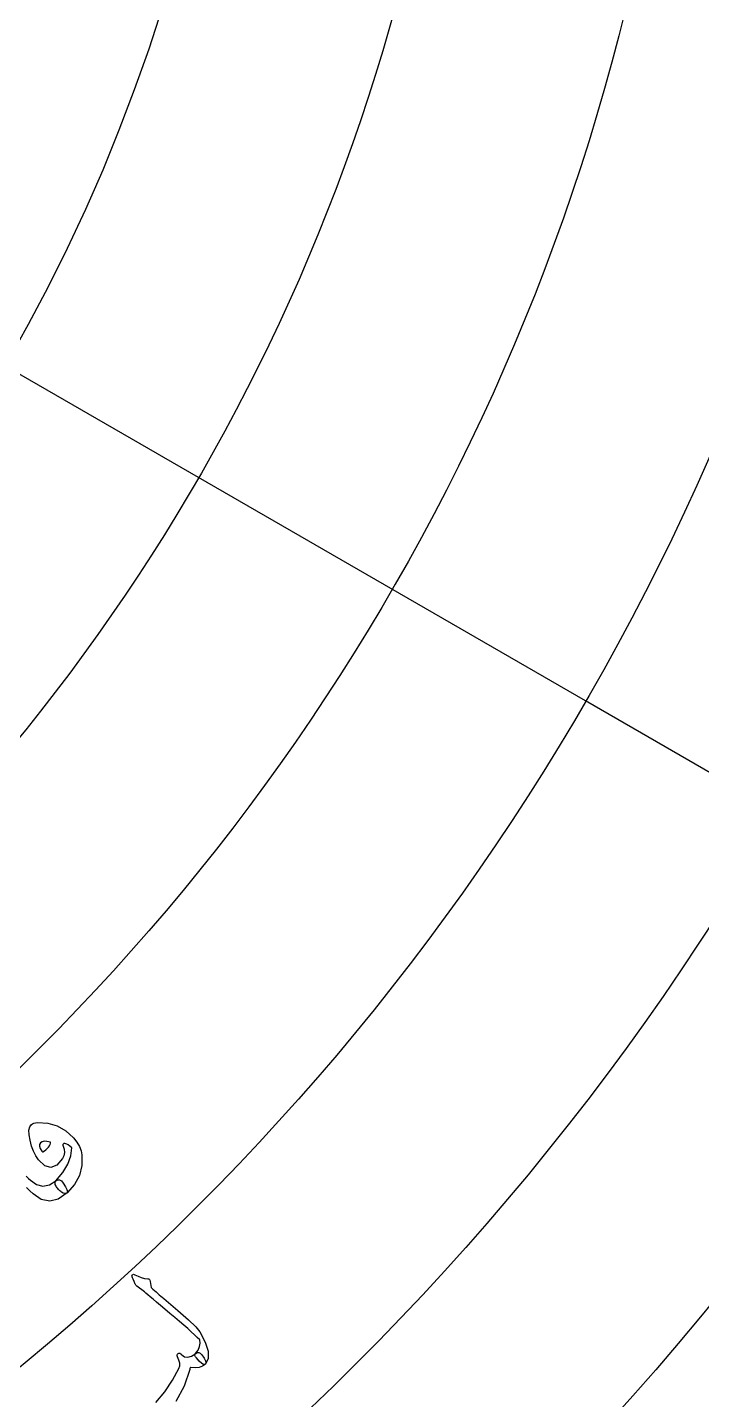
# Model space of a CAD drawing. Header units: millimetres. Extents: x -45 to 45, y -45 to 58.
# Drawn here: x 21.34 to 30.61, y -26.36 to -7.49 of the extents above; entities that cross this region are included whole.
import ezdxf

# ---------------------------------------------------------------- set-up
doc = ezdxf.new("R2010")
doc.units = ezdxf.units.MM
for name, color, linetype in [('ENGRAVE', 7, 'Continuous'), ('ENGRAVE_FINE', 8, 'Continuous'), ('GUIDE', 3, 'Continuous'), ('TEXT', 5, 'Continuous')]:
    doc.layers.add(name, color=color, linetype=linetype)

msp = doc.modelspace()

# ---------------------------------------------------------------- linework, layer by layer
at = {"layer": 'ENGRAVE'}
for radius in [39.65, 33.5042, 27.3585]:
    msp.add_circle((0, 0), radius, dxfattribs=at)
at = {"layer": 'ENGRAVE_FINE'}
for points in [[(23.6932, -13.6792), (18.3708, -10.6064)], [(29.0155, -16.7521), (23.6932, -13.6792)], [(34.3379, -19.825), (29.0155, -16.7521)]]:
    msp.add_lwpolyline(points, dxfattribs=at)
for radius in [36.5771, 30.4314, 24.2856]:
    msp.add_circle((0, 0), radius, dxfattribs=at)
at = {"layer": 'GUIDE'}
msp.add_circle((0, 0), 41, dxfattribs=at)
at = {"layer": 'TEXT'}
for points in [[(21.3964, -22.5748), (21.4104, -22.565), (21.4291, -22.5575), (21.4526, -22.5524), (21.4809, -22.5496), (21.6223, -22.5584), (21.7518, -22.5963), (21.8695, -22.6637), (21.9752, -22.7609), (22.0215, -22.8199), (22.0565, -22.8785), (22.0802, -22.9368), (22.0925, -22.9947), (22.091, -23.1399), (22.0561, -23.2754), (21.988, -23.4008), (21.8868, -23.5158), (21.8731, -23.5237), (21.8561, -23.5247), (21.8359, -23.519), (21.8124, -23.5065), (21.8006, -23.4985), (21.7894, -23.4895), (21.7787, -23.4796), (21.7687, -23.4687), (21.7594, -23.4573), (21.7508, -23.4461), (21.743, -23.435), (21.736, -23.4241), (21.7258, -23.4032), (21.7221, -23.3841), (21.7247, -23.3668), (21.7336, -23.3513), (21.8279, -23.2361), (21.8959, -23.1218), (21.9376, -23.0085), (21.9531, -22.8965), (21.9257, -22.8741), (21.9027, -22.8575), (21.8839, -22.8467), (21.8695, -22.8417), (21.8553, -22.8391), (21.8444, -22.8389), (21.8367, -22.8413), (21.8323, -22.8462), (21.8301, -22.8504), (21.829, -22.8545), (21.8291, -22.8583), (21.8302, -22.862), (21.8469, -22.9143), (21.8516, -22.9623), (21.8445, -23.0061), (21.8255, -23.0457), (21.7452, -23.1341), (21.6634, -23.1665), (21.5804, -23.1429), (21.4964, -23.0635), (21.4586, -23.0083), (21.4262, -22.9446), (21.3993, -22.8723), (21.3777, -22.7915), (21.3646, -22.7169), (21.3633, -22.6559), (21.3739, -22.6085), (21.3964, -22.5748)], [(21.5227, -22.8267), (21.5096, -22.8487), (21.5082, -22.8754), (21.5186, -22.9071), (21.5407, -22.9435), (21.5453, -22.9482), (21.5488, -22.9513), (21.5513, -22.9528), (21.5527, -22.9527), (21.5751, -22.94), (21.5958, -22.9251), (21.6148, -22.9078), (21.632, -22.8883), (21.6453, -22.8691), (21.6541, -22.8511), (21.6584, -22.8343), (21.6584, -22.8186), (21.6105, -22.8087), (21.5719, -22.8067), (21.5427, -22.8127), (21.5227, -22.8267)], [(22.8226, -24.7696), (22.8087, -24.7331), (22.7976, -24.7044), (22.7891, -24.6833), (22.7833, -24.6699), (22.7801, -24.661), (22.7794, -24.6531), (22.7812, -24.6463), (22.7855, -24.6407), (22.7923, -24.6363), (22.7999, -24.6349), (22.8085, -24.6365), (22.8179, -24.641), (22.8634, -24.6637), (22.9082, -24.6806), (22.9524, -24.6916), (22.996, -24.6968), (23.0091, -24.6992), (23.019, -24.7064), (23.0257, -24.7186), (23.0292, -24.7356), (23.0413, -24.8184), (23.0646, -24.8388), (23.0876, -24.8587), (23.1102, -24.8783), (23.1324, -24.8974), (23.1542, -24.9161), (23.1757, -24.9345), (23.1968, -24.9524), (23.2175, -24.9698), (23.4094, -25.1317), (23.5559, -25.2616), (23.6566, -25.3597), (23.7116, -25.4261), (23.7872, -25.569), (23.8253, -25.691), (23.826, -25.7919), (23.7892, -25.8717), (23.7875, -25.8732), (23.7859, -25.8747), (23.7842, -25.8763), (23.7826, -25.8778), (23.7643, -25.8776), (23.7386, -25.8623), (23.7056, -25.832), (23.6653, -25.7865), (23.6516, -25.7685), (23.6452, -25.7522), (23.6459, -25.7376), (23.6539, -25.7246), (23.688, -25.6779), (23.7088, -25.6309), (23.7163, -25.5837), (23.7106, -25.5361), (23.6776, -25.5034), (23.6391, -25.4669), (23.5952, -25.4268), (23.5459, -25.3831), (23.4914, -25.3358), (23.432, -25.285), (23.3678, -25.2308), (23.2988, -25.1731), (23.2315, -25.1159), (23.1708, -25.0646), (23.1169, -25.0193), (23.0695, -24.9799), (23.029, -24.9462), (22.9956, -24.9182), (22.9692, -24.8957), (22.9498, -24.8789), (22.8481, -24.8005), (22.8391, -24.7917), (22.8319, -24.7837), (22.8264, -24.7763), (22.8226, -24.7696)]]:
    msp.add_lwpolyline(points, close=True, dxfattribs=at)
for points in [[(21.3259, -23.2848), (21.3592, -23.3176), (21.3833, -23.3415), (21.4683, -23.4013), (21.555, -23.4229), (21.6435, -23.4063), (21.7336, -23.3513), (21.7598, -23.3371), (21.7852, -23.3373), (21.8098, -23.3519), (21.8336, -23.3809), (21.8653, -23.4322), (21.8846, -23.4717), (21.8918, -23.4996), (21.8868, -23.5158), (21.7663, -23.6015), (21.6482, -23.6324), (21.5329, -23.6088), (21.4206, -23.5308), (21.3741, -23.4868), (21.3279, -23.4424)], [(23.1055, -26.3998), (23.2294, -26.2503), (23.3358, -26.0938), (23.4246, -25.9306), (23.4353, -25.8964), (23.4354, -25.8586), (23.4252, -25.8172), (23.4044, -25.7721), (23.399, -25.7588), (23.399, -25.7463), (23.4041, -25.7347), (23.4146, -25.7239), (23.4256, -25.72), (23.4375, -25.7218), (23.4503, -25.729), (23.4641, -25.7418), (23.503, -25.7691), (23.5479, -25.775), (23.5988, -25.7597), (23.6556, -25.7231), (23.6768, -25.7107), (23.6979, -25.7097), (23.719, -25.7202), (23.7399, -25.742), (23.7721, -25.7889), (23.7913, -25.8259), (23.7976, -25.853), (23.7908, -25.8702), (23.7502, -25.8988), (23.7028, -25.9162), (23.6487, -25.9225), (23.5878, -25.9175), (23.584, -25.9185), (23.5804, -25.9235), (23.577, -25.9324), (23.5737, -25.9453), (23.4965, -26.1721), (23.381, -26.3867)]]:
    msp.add_lwpolyline(points, dxfattribs=at)

doc.saveas('drawing.dxf')
